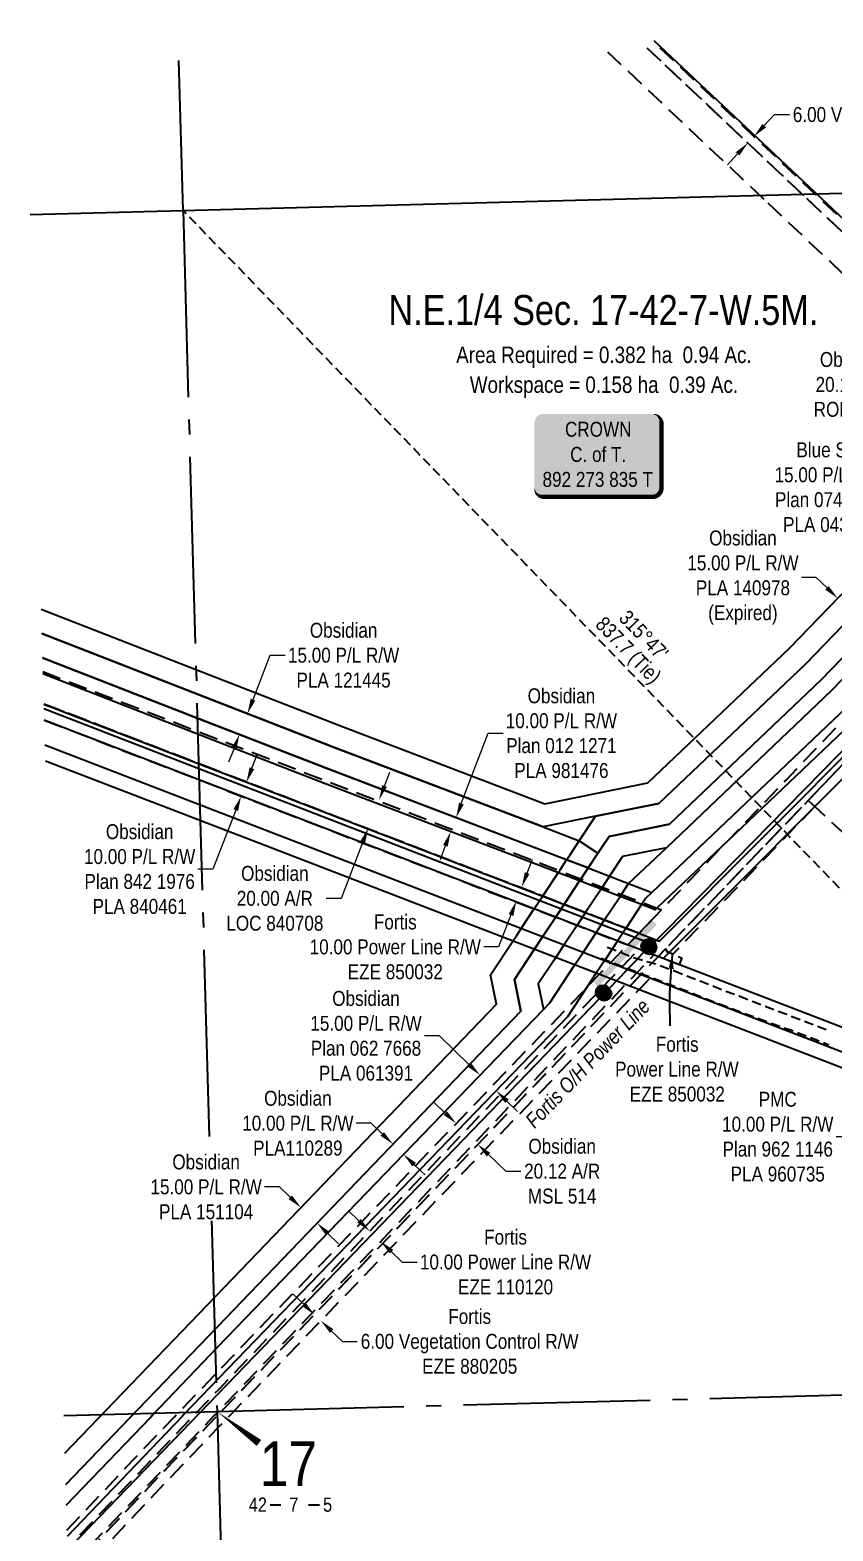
# Model space of a CAD drawing. Extents: x 633209 to 644713, y 5826006 to 5832721.
# Drawn here: x 637097 to 637635, y 5831600 to 5832605 of the extents above; entities that cross this region are included whole.
import ezdxf
from ezdxf.enums import TextEntityAlignment as Align

# ---------------------------------------------------------------- set-up
doc = ezdxf.new("R2010")
doc.units = 0
doc.header["$LTSCALE"] = 5
doc.header["$PDSIZE"] = 0.5
for name, pattern in [('foc-ACCESSROAD', [3.75, 2.5, -1.25]), ('foc-FLOWLINE', [3.75, 2.5, -1.25]), ('foc-QUARTERLINE', [33, 25, -3, 2, -3]), ('foc-TIELINE', [1.875, 1.25, -0.625]), ('POWERLINE5', [7.8, 2.4, -0.6, 0.6, -0.6, 0.6, -0.6, 2.4]), ('UG_PIPE', [1.875, 1.25, -0.625])]:
    doc.linetypes.add(name, pattern=pattern)
doc.layers.get('Defpoints').update_dxf_attribs({"color": 9})
for name, color, linetype in [('10', 1, 'Continuous'), ('9', 3, 'Continuous'), ('AS-OWNER', 7, 'Continuous'), ('AS-PIPE-UG', 44, 'UG_PIPE'), ('AS-POWER', 104, 'foc-POWER'), ('AS-POWER-EXISTING', 72, 'POWERLINE5'), ('AS-ROADS', 254, 'Continuous'), ('C-AR', 13, 'foc-ACCESSROAD'), ('C-RW', 13, 'Continuous'), ('C-SYMBOL', 7, 'Continuous'), ('F-EZE', 190, 'foc-FLOWLINE'), ('F-RW', 190, 'Continuous'), ('F-WS', 190, 'foc-ACCESSROAD'), ('L-AREAREQUIRED', 7, 'Continuous'), ('L-AREAWORK', 5, 'Continuous'), ('L-BD', 7, 'Continuous'), ('L-QSEC', 8, 'foc-QUARTERLINE'), ('L-SEC', 7, 'Continuous'), ('L-SECLBL', 7, 'Continuous'), ('L-TIE', 7, 'foc-TIELINE')]:
    doc.layers.add(name, color=color, linetype=linetype)
for name, color, linetype, lineweight in [('C-AR-T', 13, 'Continuous', 9), ('C-RW-T', 13, 'Continuous', 9), ('F-EZE-T', 190, 'Continuous', 9), ('F-RW-T', 190, 'Continuous', 9)]:
    doc.layers.add(name, color=color, linetype=linetype, lineweight=lineweight)
doc.styles.add('100L', font='ARIALN.TTF', dxfattribs={"height": 11})
doc.styles.add('175L', font='ARIALN.TTF', dxfattribs={"height": 20})
doc.styles.add('80', font='ARIALN.TTF', dxfattribs={"height": 10})
doc.styles.add('80CG', font='ARIALN.TTF', dxfattribs={"height": 10})
doc.styles.add('80L', font='ARIALN.TTF', dxfattribs={"height": 10})
doc.styles.add('foc-LtypeFont', font='ARIALN.TTF', dxfattribs={"height": 7.35})
doc.styles.add('SIMPLEX', font='ARIALN.TTF')
doc.linetypes.add('foc-POWER', pattern='A,6,-1,["P",foc-LtypeFont,S=0.2,R=0,X=-0.625,Y=-0.75],-1.24,4', length=12.24)
doc.dimstyles.new('Compass 5 000', dxfattribs={"dimscale": 5, "dimtxt": 9, "dimasz": 2, "dimexe": 0.2, "dimexo": 0.0625, "dimgap": 0.5, "dimtad": 0, "dimtih": 1, "dimtoh": 1, "dimzin": 0, "dimdsep": 46, "dimtxsty": '80CG', "dimcen": 0.1, "dimse1": 1, "dimse2": 1, "dimclrd": 256, "dimclrt": 256, "dimaunit": 1, "dimadec": 4, "dimazin": 0, "dimtfac": 0.06, "dimtofl": 0, "dimtmove": 0, "dimatfit": 1, "dimfxl": 0.2, "dimtolj": 1, "dimtzin": 0, "dimlwd": -1, "dimarcsym": 0})

# ---------------------------------------------------------------- blocks, each defined once
blk = doc.blocks.new('L-SECLBL')
at = {"layer": '9', "color": 7}
for p, q in [((-5.1, -27.8), (-12.3, -27.8)), ((20.7, -27.8), (13.5, -27.8))]:
    blk.add_line(p, q, dxfattribs=at)
at = {"layer": '10', "color": 2, "style": 'SIMPLEX'}
blk.add_attdef('SEC', text='', height=30, dxfattribs=at).set_placement((0, 0), align=Align.MIDDLE)
at = {"layer": '10', "color": 5, "style": '80L'}
blk.add_attdef('TWP', text='', height=9.5, dxfattribs=at).set_placement((-14.4, -27.4), align=Align.MIDDLE_RIGHT)
blk.add_attdef('RGE', text='', height=9.5, dxfattribs=at).set_placement((3.6, -27.4), align=Align.MIDDLE_CENTER)
blk.add_attdef('MER', text='', height=9.5, dxfattribs=at).set_placement((23.2, -27.4), align=Align.MIDDLE_LEFT)
blk = doc.blocks.new('POWERPOLE')
h = blk.add_hatch(color=255)
edge = h.paths.add_edge_path()
edge.add_arc((0, 0), 0.96, 0, 360)
at = {"linetype": 'Continuous'}
for p, q in [((0.68, -0.68), (-0.68, 0.68)), ((-0.68, -0.68), (0.68, 0.68))]:
    blk.add_line(p, q, dxfattribs=at)
blk.add_circle((0, 0), 0.96, dxfattribs=at)
blk = doc.blocks.new('*D391')
at = {"layer": 'C-AR-T', "transparency": 16777216}
for p, q in [((637334.6, 5832098.7), (637338.2, 5832108)), ((637320.1, 5832061.4), (637305.5, 5832023.5)), ((637305.5, 5832023.5), (637295.5, 5832023.5))]:
    blk.add_line(p, q, dxfattribs=at)
for points in [[(637333, 5832099.3), (637336.1, 5832098.1), (637331, 5832089.4)], [(637318.6, 5832062), (637321.7, 5832060.8), (637323.7, 5832070.7)]]:
    blk.add_solid(points, dxfattribs=at)
at = {"layer": 'Defpoints', "color": 0, "transparency": 16777216}
for p in [(637266.1, 5832114.4), (637258.9, 5832095.8), (637331, 5832089.4)]:
    blk.add_point(p, dxfattribs=at)
at = {"layer": 'C-AR-T', "transparency": 16777216, "insert": (637261.2, 5832023.5), "char_height": 10, "attachment_point": 5, "style": '80CG'}
blk.add_mtext('\\A1;Obsidian\\P20.00 A/R\\PLOC 840708', dxfattribs=at)
blk = doc.blocks.new('*D399')
at = {"layer": 'C-AR-T', "transparency": 16777216}
for p, q in [((637375.3, 5831879.8), (637368.1, 5831886.7)), ((637404.2, 5831852), (637415.8, 5831840.9)), ((637415.8, 5831840.9), (637425.8, 5831840.9))]:
    blk.add_line(p, q, dxfattribs=at)
for points in [[(637376.5, 5831881), (637374.2, 5831878.6), (637382.5, 5831872.9)], [(637405.4, 5831853.2), (637403.1, 5831850.8), (637397, 5831858.9)]]:
    blk.add_solid(points, dxfattribs=at)
at = {"layer": 'Defpoints', "color": 0, "transparency": 16777216}
for p in [(637542.1, 5832038.9), (637556.6, 5832025), (637397, 5831858.9)]:
    blk.add_point(p, dxfattribs=at)
at = {"layer": 'C-AR-T', "transparency": 16777216, "insert": (637453.5, 5831840.9), "char_height": 10, "attachment_point": 5, "style": '80CG'}
blk.add_mtext('\\A1;Obsidian\\P20.12 A/R\\PMSL 514', dxfattribs=at)
blk = doc.blocks.new('*D418')
at = {"layer": 'C-AR-T', "transparency": 16777216}
for p, q in [((637721.4, 5832403.8), (637728.3, 5832411.1)), ((637694, 5832374.7), (637687.1, 5832367.4)), ((637687.1, 5832367.4), (637677.1, 5832367.4))]:
    blk.add_line(p, q, dxfattribs=at)
for points in [[(637720.2, 5832405), (637722.6, 5832402.7), (637714.6, 5832396.5)], [(637692.8, 5832375.8), (637695.2, 5832373.5), (637700.8, 5832382)]]:
    blk.add_solid(points, dxfattribs=at)
at = {"layer": 'Defpoints', "color": 0, "transparency": 16777216}
for p in [(637714.9, 5832396.2), (637700.8, 5832382), (637701.2, 5832381.7)]:
    blk.add_point(p, dxfattribs=at)
at = {"layer": 'C-AR-T', "transparency": 16777216, "insert": (637648.6, 5832367.4), "char_height": 10, "attachment_point": 5, "style": '80CG'}
blk.add_mtext('\\A1;Obsidian \\P20.12 A/R\\PROE 8298', dxfattribs=at)
blk = doc.blocks.new('*D463')
at = {"layer": 'C-RW-T', "transparency": 16777216}
for p, q in [((637371.3, 5831931.5), (637361.3, 5831931.5)), ((637391.3, 5831912.2), (637371.3, 5831931.5)), ((637416.5, 5831887.8), (637423.7, 5831880.9))]:
    blk.add_line(p, q, dxfattribs=at)
for points in [[(637392.5, 5831913.4), (637390.2, 5831911), (637398.5, 5831905.2)], [(637417.7, 5831889), (637415.4, 5831886.6), (637409.3, 5831894.8)]]:
    blk.add_solid(points, dxfattribs=at)
at = {"layer": 'Defpoints', "color": 0, "transparency": 16777216}
for p in [(637398.5, 5831905.2), (637283.1, 5831785.6), (637293.9, 5831775.2)]:
    blk.add_point(p, dxfattribs=at)
at = {"layer": 'C-RW-T', "transparency": 16777216, "insert": (637322.2, 5831931.5), "char_height": 10, "attachment_point": 5, "style": '80CG'}
blk.add_mtext('\\A1;Obsidian\\P15.00 P/L R/W\\PPlan 062 7668\\PPLA 061391', dxfattribs=at)
blk = doc.blocks.new('*D467')
at = {"layer": 'C-RW-T', "transparency": 16777216}
for p, q in [((637246.6, 5832156.5), (637258.1, 5832186.2)), ((637258.1, 5832186.2), (637268.1, 5832186.2)), ((637233.9, 5832123.9), (637230.2, 5832114.6))]:
    blk.add_line(p, q, dxfattribs=at)
for points in [[(637245, 5832157.1), (637248.1, 5832155.9), (637242.9, 5832147.2)], [(637232.3, 5832124.5), (637235.4, 5832123.3), (637237.5, 5832133.2)]]:
    blk.add_solid(points, dxfattribs=at)
at = {"layer": 'Defpoints', "color": 0, "transparency": 16777216}
for p in [(637242.9, 5832147.2), (637265.8, 5832138.3), (637260.4, 5832124.3)]:
    blk.add_point(p, dxfattribs=at)
at = {"layer": 'C-RW-T', "transparency": 16777216, "insert": (637307.2, 5832186.2), "char_height": 10, "attachment_point": 5, "style": '80CG'}
blk.add_mtext('\\A1;Obsidian\\P15.00 P/L R/W\\PPLA 121445', dxfattribs=at)
blk = doc.blocks.new('*D468')
at = {"layer": 'C-RW-T', "transparency": 16777216}
for p, q in [((637386, 5832086.9), (637404, 5832134)), ((637404, 5832134), (637414, 5832134)), ((637375.3, 5832058.7), (637371.8, 5832049.4))]:
    blk.add_line(p, q, dxfattribs=at)
for points in [[(637384.5, 5832087.5), (637387.6, 5832086.3), (637382.5, 5832077.5)], [(637373.8, 5832059.3), (637376.9, 5832058.1), (637378.9, 5832068.1)]]:
    blk.add_solid(points, dxfattribs=at)
at = {"layer": 'Defpoints', "color": 0, "transparency": 16777216}
for p in [(637382.5, 5832077.5), (637393.5, 5832073.3), (637389.9, 5832063.9)]:
    blk.add_point(p, dxfattribs=at)
at = {"layer": 'C-RW-T', "transparency": 16777216, "insert": (637453, 5832134), "char_height": 10, "attachment_point": 5, "style": '80CG'}
blk.add_mtext('\\A1;Obsidian\\P10.00 P/L R/W\\PPlan 012 1271\\PPLA 981476', dxfattribs=at)
blk = doc.blocks.new('*D469')
at = {"layer": 'C-RW-T', "transparency": 16777216}
for p, q in [((637245.8, 5832110.6), (637249.4, 5832119.9)), ((637235, 5832082.6), (637219.7, 5832043.1)), ((637219.7, 5832043.1), (637209.7, 5832043.1))]:
    blk.add_line(p, q, dxfattribs=at)
for points in [[(637244.3, 5832111.2), (637247.4, 5832110), (637242.2, 5832101.3)], [(637233.5, 5832083.2), (637236.6, 5832082), (637238.6, 5832091.9)]]:
    blk.add_solid(points, dxfattribs=at)
at = {"layer": 'Defpoints', "color": 0, "transparency": 16777216}
for p in [(637167, 5832130.4), (637163.4, 5832121), (637238.6, 5832091.9)]:
    blk.add_point(p, dxfattribs=at)
at = {"layer": 'C-RW-T', "transparency": 16777216, "insert": (637170.7, 5832043.1), "char_height": 10, "attachment_point": 5, "style": '80CG'}
blk.add_mtext('\\A1;Obsidian\\P10.00 P/L R/W\\PPlan 842 1976\\PPLA 840461', dxfattribs=at)
blk = doc.blocks.new('*D470')
at = {"layer": 'C-RW-T', "transparency": 16777216}
for p, q in [((637264.3, 5831830.4), (637254.3, 5831830.4)), ((637271.5, 5831823.5), (637264.3, 5831830.4)), ((637296.7, 5831799.2), (637303.9, 5831792.3))]:
    blk.add_line(p, q, dxfattribs=at)
for points in [[(637272.6, 5831824.7), (637270.3, 5831822.3), (637278.7, 5831816.6)], [(637297.8, 5831800.4), (637295.5, 5831798), (637289.5, 5831806.2)]]:
    blk.add_solid(points, dxfattribs=at)
at = {"layer": 'Defpoints', "color": 0, "transparency": 16777216}
for p in [(637278, 5831815.9), (637278.7, 5831816.6), (637288.8, 5831805.5)]:
    blk.add_point(p, dxfattribs=at)
at = {"layer": 'C-RW-T', "transparency": 16777216, "insert": (637215.2, 5831830.4), "char_height": 10, "attachment_point": 5, "style": '80CG', "bg_fill": 3, "box_fill_scale": 1.1, "bg_fill_color": 256, "bg_fill_true_color": 13158600, "bg_fill_transparency": 0}
blk.add_mtext('\\A1;Obsidian\\P15.00 P/L R/W\\PPLA 151104', dxfattribs=at)
blk = doc.blocks.new('*D471')
at = {"layer": 'C-RW-T', "transparency": 16777216}
for p, q in [((637325.7, 5831873), (637315.7, 5831873)), ((637333.1, 5831865.9), (637325.7, 5831873)), ((637354.5, 5831845.3), (637361.7, 5831838.4))]:
    blk.add_line(p, q, dxfattribs=at)
for points in [[(637334.2, 5831867.1), (637331.9, 5831864.7), (637340.3, 5831859)], [(637355.7, 5831846.5), (637353.3, 5831844.1), (637347.3, 5831852.2)]]:
    blk.add_solid(points, dxfattribs=at)
at = {"layer": 'Defpoints', "color": 0, "transparency": 16777216}
for p in [(637340.3, 5831859), (637316.5, 5831834.3), (637323.5, 5831827.5)]:
    blk.add_point(p, dxfattribs=at)
at = {"layer": 'C-RW-T', "transparency": 16777216, "insert": (637276.6, 5831873), "char_height": 10, "attachment_point": 5, "style": '80CG'}
blk.add_mtext('\\A1;Obsidian\\P10.00 P/L R/W\\PPLA110289', dxfattribs=at)
blk = doc.blocks.new('*D500')
at = {"layer": 'Defpoints', "color": 0, "transparency": 16777216}
for p in [(637334.1, 5831810.7), (637341.3, 5831803.8), (637332, 5831794)]:
    blk.add_point(p, dxfattribs=at)
at = {"layer": 'F-EZE-T', "transparency": 16777216}
for p, q in [((637317.5, 5831807.8), (637310.3, 5831814.7)), ((637339.2, 5831787), (637346.4, 5831780.1)), ((637346.4, 5831780.1), (637356.4, 5831780.1))]:
    blk.add_line(p, q, dxfattribs=at)
for points in [[(637318.7, 5831809), (637316.4, 5831806.5), (637324.7, 5831800.8)], [(637340.4, 5831788.3), (637338.1, 5831785.8), (637332, 5831794)]]:
    blk.add_solid(points, dxfattribs=at)
at = {"layer": 'F-EZE-T', "transparency": 16777216, "insert": (637415.6, 5831780.1), "char_height": 10, "attachment_point": 5, "style": '80CG'}
blk.add_mtext('\\A1;Fortis\\P10.00 Power Line R/W\\PEZE 110120', dxfattribs=at)
blk = doc.blocks.new('*D502')
at = {"layer": 'Defpoints', "color": 0, "transparency": 16777216}
for p in [(637288.9, 5832084.2), (637285.3, 5832074.8), (637422.8, 5832021.7)]:
    blk.add_point(p, dxfattribs=at)
at = {"layer": 'F-EZE-T', "transparency": 16777216}
for p, q in [((637430, 5832040.4), (637433.6, 5832049.7)), ((637419.2, 5832012.4), (637411, 5831991)), ((637411, 5831991), (637401, 5831991))]:
    blk.add_line(p, q, dxfattribs=at)
for points in [[(637428.5, 5832041), (637431.6, 5832039.8), (637426.4, 5832031)], [(637417.7, 5832013), (637420.8, 5832011.7), (637422.8, 5832021.7)]]:
    blk.add_solid(points, dxfattribs=at)
at = {"layer": 'F-EZE-T', "transparency": 16777216, "insert": (637341.8, 5831991), "char_height": 10, "attachment_point": 5, "style": '80CG'}
blk.add_mtext('\\A1;Fortis\\P10.00 Power Line R/W\\PEZE 850032', dxfattribs=at)
blk = doc.blocks.new('*D506')
at = {"layer": 'Defpoints', "color": 0, "transparency": 16777216}
for p in [(637289.9, 5831747.3), (637292, 5831740.9), (637294.2, 5831743.2)]:
    blk.add_point(p, dxfattribs=at)
at = {"layer": 'F-EZE-T', "transparency": 16777216}
for p, q in [((637280.5, 5831751.9), (637273.2, 5831758.9)), ((637299.2, 5831733.9), (637306.4, 5831727)), ((637306.4, 5831727), (637316.4, 5831727))]:
    blk.add_line(p, q, dxfattribs=at)
for points in [[(637281.6, 5831753.1), (637279.3, 5831750.7), (637287.7, 5831745)], [(637300.4, 5831735.1), (637298.1, 5831732.7), (637292, 5831740.9)]]:
    blk.add_solid(points, dxfattribs=at)
at = {"layer": 'F-EZE-T', "transparency": 16777216, "insert": (637391.6, 5831727), "char_height": 10, "attachment_point": 5, "style": '80CG'}
blk.add_mtext('\\A1;Fortis\\P6.00 Vegetation Control R/W\\PEZE 880205', dxfattribs=at)
blk = doc.blocks.new('*D513')
at = {"layer": 'Defpoints', "color": 0, "transparency": 16777216}
for p in [(637575.6, 5832531), (637579.7, 5832535.4), (637581.9, 5832533.4)]:
    blk.add_point(p, dxfattribs=at)
at = {"layer": 'F-EZE-T', "transparency": 16777216}
for p, q in [((637588.7, 5832540.7), (637595.6, 5832548)), ((637595.6, 5832548), (637605.6, 5832548)), ((637570.9, 5832521.7), (637564.1, 5832514.5))]:
    blk.add_line(p, q, dxfattribs=at)
for points in [[(637587.5, 5832541.8), (637590, 5832539.5), (637581.9, 5832533.4)], [(637569.7, 5832522.9), (637572.1, 5832520.6), (637577.8, 5832529)]]:
    blk.add_solid(points, dxfattribs=at)
at = {"layer": 'F-EZE-T', "transparency": 16777216, "insert": (637680.8, 5832548), "char_height": 10, "attachment_point": 5, "style": '80CG'}
blk.add_mtext('\\A1;Fortis\\P6.00 Vegetation Control R/W\\PEZE 880205', dxfattribs=at)
blk = doc.blocks.new('*D530')
at = {"layer": 'Defpoints', "color": 0, "transparency": 16777216}
for p in [(637769.6, 5832212.5), (637744.8, 5832208.6), (637755.5, 5832198.1)]:
    blk.add_point(p, dxfattribs=at)
at = {"layer": 'F-RW-T', "transparency": 16777216}
for p, q in [((637682, 5832298.6), (637672, 5832298.6)), ((637751.8, 5832230), (637682, 5832298.6)), ((637776.8, 5832205.5), (637783.9, 5832198.5))]:
    blk.add_line(p, q, dxfattribs=at)
for points in [[(637753, 5832231.2), (637750.6, 5832228.8), (637758.9, 5832223)], [(637777.9, 5832206.7), (637775.6, 5832204.3), (637769.6, 5832212.5)]]:
    blk.add_solid(points, dxfattribs=at)
at = {"layer": 'F-RW-T', "transparency": 16777216, "insert": (637632.9, 5832298.6), "char_height": 10, "attachment_point": 5, "style": '80CG'}
blk.add_mtext('\\A1;Blue Sky\\P15.00 P/L R/W\\PPlan 074 1098\\PPLA 043993', dxfattribs=at)
blk = doc.blocks.new('*D533')
at = {"layer": 'Defpoints', "color": 0, "transparency": 16777216}
for p in [(637612.2, 5831931.8), (637608.6, 5831922.5), (637661.5, 5831902.1)]:
    blk.add_point(p, dxfattribs=at)
at = {"layer": 'F-RW-T', "transparency": 16777216}
for p, q in [((637668.7, 5831920.8), (637672.3, 5831930.1)), ((637657.9, 5831892.8), (637646.8, 5831864)), ((637646.8, 5831864), (637636.8, 5831864))]:
    blk.add_line(p, q, dxfattribs=at)
for points in [[(637667.2, 5831921.4), (637670.3, 5831920.2), (637665.1, 5831911.4)], [(637656.4, 5831893.4), (637659.5, 5831892.2), (637661.5, 5831902.1)]]:
    blk.add_solid(points, dxfattribs=at)
at = {"layer": 'F-RW-T', "transparency": 16777216, "insert": (637597.8, 5831864), "char_height": 10, "attachment_point": 5, "style": '80CG'}
blk.add_mtext('\\A1;PMC\\P10.00 P/L R/W\\PPlan 962 1146\\PPLA 960735', dxfattribs=at)
blk = doc.blocks.new('*U383')
h = blk.add_hatch(color=255)
edge = h.paths.add_edge_path()
edge.add_line((-36.5, -28.5), (36.5, -28.5))
edge.add_arc((36.5, -22.5), 6, 270, 360)
edge.add_line((42.5, -22.5), (42.5, 21))
edge.add_arc((36.5, 21), 6, 0, 90)
edge.add_line((36.5, 27), (-36.5, 27))
edge.add_arc((-36.5, 21), 6, 90, 180)
edge.add_line((-42.5, 21), (-42.5, -22.5))
edge.add_arc((-36.5, -22.5), 6, 180, 270)
at = {"color": 14, "flags": 128}
blk.add_lwpolyline([(-36.5, -28.5, 3, 3, 0), (36.5, -28.5, 3, 3, 0.414214), (42.5, -22.5, 3, 3, 0), (42.5, 21, 3, 0, 0.414214), (36.5, 27, 0, 0, 0), (-36.5, 27, 0, 0, 0.414214), (-42.5, 21, 0, 0, 0), (-42.5, -22.5, 0, 3, 0.414214)], format="xyseb", close=True, dxfattribs=at)
at = {"color": 14, "style": '80'}
blk.add_attdef('ENTER_TEXT_001', (-26.8, -4.9), '', height=10, dxfattribs=at)
blk = doc.blocks.new('*D557')
at = {"layer": 'C-RW-T', "transparency": 16777216}
for p, q in [((637623.6, 5832238.2), (637613.6, 5832238.2)), ((637630.8, 5832231.3), (637623.6, 5832238.2)), ((637656, 5832206.9), (637663.1, 5832200))]:
    blk.add_line(p, q, dxfattribs=at)
for points in [[(637631.9, 5832232.5), (637629.6, 5832230.1), (637638, 5832224.3)], [(637657.1, 5832208.1), (637654.8, 5832205.7), (637648.8, 5832213.9)]]:
    blk.add_solid(points, dxfattribs=at)
at = {"layer": 'Defpoints', "color": 0, "transparency": 16777216}
for p in [(637638, 5832224.3), (637625.1, 5832211), (637635.9, 5832200.5)]:
    blk.add_point(p, dxfattribs=at)
at = {"layer": 'C-RW-T', "transparency": 16777216, "insert": (637574.5, 5832238.2), "char_height": 10, "attachment_point": 5, "style": '80CG'}
blk.add_mtext('\\A1;Obsidian\\P15.00 P/L R/W\\PPLA 140978\\P(Expired)', dxfattribs=at)

msp = doc.modelspace()

# ---------------------------------------------------------------- hatches: boundary and pattern name
at = {"layer": 'AS-ROADS'}
h = msp.add_hatch(color=256, dxfattribs=at)
h.dxf.hatch_style = 1
h.paths.add_polyline_path([(637474.687, 5831967.102), (637513.923, 5832008.694), (637516.831, 5832005.95), (637477.595, 5831964.358)])

# ---------------------------------------------------------------- linework, layer by layer
at = {"layer": 'AS-PIPE-UG', "flags": 128}
for points in [[(637483.727, 5831990.82), (637491.43, 5831987.899), (637500.091, 5831984.388), (637509.112, 5831981.691), (637517.816, 5831979.153), (637528.233, 5831975.147)], [(637479.506, 5831983.561), (637496.337, 5831977.088), (637515.346, 5831969.913), (637531.513, 5831963.66), (637546.926, 5831957.519), (637563.463, 5831951.204), (637577.579, 5831945.838), (637592.272, 5831940.426), (637607.624, 5831935.052), (637621.48, 5831929.777), (637632.021, 5831925.574)], [(637528.164, 5831975.174), (637546.336, 5831968.061), (637558.175, 5831963.38), (637571.87, 5831958.217), (637581.247, 5831954.528), (637588.915, 5831951.566), (637603.258, 5831946.142), (637616.909, 5831940.943), (637631.281, 5831935.426)]]:
    msp.add_lwpolyline(points, dxfattribs=at)
at = {"layer": 'AS-POWER', "flags": 128}
for points in [[(637514.908, 5832597.607), (637784.732, 5832343.359), (637797.325, 5832336.213)], [(637119.513, 5831584.504), (637497.195, 5831975.896), (637497.339, 5831976.097), (637503.22, 5831982.11), (637508.583, 5831988.094), (637511.853, 5831990.748), (637777.06, 5832260.83)], [(637106.611, 5832150.489), (637513.585, 5831993.176)]]:
    msp.add_lwpolyline(points, dxfattribs=at)
at = {"layer": 'C-AR'}
msp.add_lwpolyline([(637510.362, 5832592.557), (637617.025, 5832492.048), (637764.567, 5832353.024), (637775.468, 5832342.746), (637785.523, 5832333.28), (637787.265, 5832333.315), (637799.537, 5832333.568), (637800.088, 5832313.526), (637779.6, 5832313.01), (637777.893, 5832312.966), (637772.463, 5832318.083), (637761.515, 5832328.38), (637750.611, 5832338.662), (637588.62, 5832491.309), (637481.969, 5832591.806)], dxfattribs=at)
at = {"layer": 'C-AR', "flags": 128}
for points in [[(637122.059, 5831600.704), (637169.563, 5831651.132), (637194.074, 5831676.644), (637223.32, 5831707.086), (637469.829, 5831963.664), (637478.824, 5831973.031), (637486.341, 5831980.857), (637497.755, 5831992.736), (637505.269, 5832000.559), (637520.3, 5832016.204), (637564.294, 5832061.998), (637603.416, 5832102.724), (637686.441, 5832189.734), (637749.271, 5832256.029), (637759.693, 5832267.027), (637796.692, 5832306.068), (637800.193, 5832309.765), (637821.998, 5832332.775), (637832.311, 5832343.656), (637837.805, 5832349.456), (637845.449, 5832357.522), (637984.564, 5832504.323), (638010.176, 5832505.009), (637882.763, 5832367.634), (637873.926, 5832358.308), (637852.437, 5832335.633), (637846.974, 5832329.838), (637836.637, 5832318.96), (637812.285, 5832293.265), (637801.922, 5832282.331), (637800.976, 5832281.332), (637774.272, 5832253.142), (637767.685, 5832246.202), (637763.797, 5832242.106), (637701.004, 5832175.838), (637659.692, 5832132.508), (637618.172, 5832089.027), (637523.049, 5831990.049), (637518.114, 5831984.879), (637506.707, 5831973.004), (637499.191, 5831965.18), (637224.119, 5831678.864), (637222.719, 5831677.406), (637184.078, 5831637.186), (637135.486, 5831585.667)], [(637105.915, 5832175.249), (637280.825, 5832107.877), (637519.931, 5832015.819), (637504.905, 5832000.18), (637273.639, 5832089.219), (637106.524, 5832153.589)]]:
    msp.add_lwpolyline(points, dxfattribs=at)
at = {"layer": 'C-RW'}
for points in [[(637104.739, 5832217.106), (637210.033, 5832176.114), (637305.844, 5832138.813), (637442.008, 5832086.875), (637510.906, 5832100.871), (637605.761, 5832191.009), (637718.281, 5832307.358)], [(637105.197, 5832200.82), (637210.494, 5832159.827), (637300.446, 5832124.807), (637440.728, 5832071.297), (637464.968, 5832062.052), (637475.823, 5832078.428), (637518.12, 5832087.02), (637616.331, 5832180.347), (637728.699, 5832296.539)], [(637728.699, 5832296.539), (637616.331, 5832180.347), (637518.12, 5832087.02), (637475.823, 5832078.428), (637440.728, 5832071.298), (637300.446, 5832124.807), (637210.494, 5832159.827), (637105.197, 5832200.82)], [(637729.1, 5832275.363), (637626.9, 5832169.686), (637525.333, 5832073.17), (637484.901, 5832064.956), (637479.342, 5832056.57), (637477.479, 5832053.758), (637470.958, 5832043.923), (637456.487, 5832049.356), (637295.049, 5832110.801), (637210.955, 5832143.54), (637105.654, 5832184.536)], [(637121.201, 5831631.246), (637164.107, 5831675.847), (637222.486, 5831736.526), (637425.911, 5831947.982), (637421.571, 5831969.318), (637435.291, 5831989.985), (637440.845, 5831998.43), (637449.427, 5832011.396), (637455.09, 5832019.951), (637465.162, 5832035.166), (637466.402, 5832037.038), (637470.958, 5832043.923), (637479.342, 5832056.569), (637484.901, 5832064.956), (637525.333, 5832073.17), (637626.9, 5832169.685), (637729.1, 5832275.363)], [(637121.588, 5831617.484), (637177.88, 5831676.213), (637179.048, 5831677.432), (637222.863, 5831723.224), (637440.966, 5831949.221), (637445.214, 5831953.622), (637462.257, 5831979.402), (637467.927, 5831987.973), (637476.491, 5832000.939), (637482.149, 5832009.492), (637492.28, 5832024.815), (637493.449, 5832026.585), (637497.958, 5832033.404), (637523.268, 5832057.444), (637590.255, 5832121.067), (637633.647, 5832162.295), (637736.382, 5832268.384)], [(637736.382, 5832268.384), (637633.647, 5832162.295), (637590.255, 5832121.067), (637523.268, 5832057.444), (637493.973, 5832051.492), (637485.206, 5832038.268), (637483.577, 5832035.812), (637480.725, 5832031.503), (637479.521, 5832029.685), (637469.415, 5832014.415), (637463.751, 5832005.861), (637455.17, 5831992.897), (637449.498, 5831984.33), (637447.882, 5831981.887), (637437.508, 5831966.218), (637440.966, 5831949.221), (637222.863, 5831723.224), (637179.048, 5831677.432), (637177.88, 5831676.213), (637121.588, 5831617.484)], [(637105.654, 5832184.535), (637210.955, 5832143.54), (637295.049, 5832110.801), (637470.958, 5832043.923), (637485.206, 5832038.268), (637497.958, 5832033.404), (637513.49, 5832027.482), (637644.022, 5832151.432)], [(637651.057, 5832144.329), (637564.294, 5832061.998), (637517.271, 5832017.379), (637515.691, 5832015.879), (637506.635, 5832019.336), (637492.28, 5832024.815), (637479.521, 5832029.685), (637465.162, 5832035.166), (637291.453, 5832101.472), (637211.263, 5832132.691), (637105.959, 5832173.685)], [(637106.524, 5832153.589), (637273.639, 5832089.219), (637518.681, 5831994.876), (637658.572, 5832135.161)], [(637644.022, 5832151.432), (637513.49, 5832027.482), (637509.524, 5832023.706), (637507.769, 5832021.051), (637506.635, 5832019.336), (637496.469, 5832003.959), (637490.81, 5831995.406), (637482.243, 5831982.441), (637476.592, 5831973.894), (637469.829, 5831963.664), (637456.965, 5831944.206), (637223.46, 5831702.151), (637200.36, 5831678.012), (637199.177, 5831676.78), (637122.178, 5831596.46)], [(638029.792, 5831786.635), (637651.002, 5831933.22), (637270.045, 5832079.891), (637106.828, 5832142.759)], [(637665.686, 5832128.139), (637622.558, 5832084.929), (637570.038, 5832032.237), (637525.373, 5831987.431), (637521.164, 5831983.208), (637270.045, 5832079.891), (637106.828, 5832142.759)], [(637107.292, 5832126.254), (637264.569, 5832065.674), (637645.516, 5831919.006), (638030.24, 5831770.226)], [(637120.61, 5831652.279), (637142.737, 5831675.278), (637221.89, 5831757.558), (637409.632, 5831952.71), (637405.623, 5831972.419), (637420.922, 5831995.525), (637422.858, 5831998.45), (637426.51, 5832003.967), (637435.094, 5832016.934), (637440.757, 5832025.49), (637450.793, 5832040.651), (637452.067, 5832042.577), (637456.488, 5832049.369), (637458.562, 5832052.388), (637464.968, 5832062.052), (637477.479, 5832053.758), (637470.958, 5832043.923), (637466.402, 5832037.038), (637465.162, 5832035.166), (637455.09, 5832019.951), (637449.427, 5832011.396), (637440.845, 5831998.43), (637435.318, 5831990.045), (637421.571, 5831969.318), (637425.911, 5831947.982), (637222.486, 5831736.528), (637164.107, 5831675.847), (637121.201, 5831631.246)]]:
    msp.add_lwpolyline(points, dxfattribs=at)
at = {"layer": 'F-EZE', "flags": 128}
for points in [[(637518.876, 5832592.782), (637625.542, 5832492.27), (637768.751, 5832357.331), (637779.677, 5832347.036), (637787.842, 5832339.343), (637793.258, 5832339.481), (637799.368, 5832339.637), (637799.537, 5832333.568), (637787.265, 5832333.315), (637785.523, 5832333.28), (637775.468, 5832342.746), (637764.567, 5832353.024), (637617.025, 5832492.048), (637510.362, 5832592.557)], [(637504.905, 5832000.18), (637273.639, 5832089.219), (637106.524, 5832153.589)], [(637106.828, 5832142.759), (637270.045, 5832079.891), (637497.394, 5831992.36), (637504.07, 5831999.311)], [(637117.414, 5831584.448), (637119.572, 5831585.89), (637206.507, 5831676.975), (637223.664, 5831694.947), (637486.327, 5831970.141), (637493.808, 5831977.98), (637504.787, 5831989.513), (637514.873, 5831985.63), (637503.897, 5831974.088), (637496.417, 5831966.25), (637224.062, 5831680.896), (637221.016, 5831677.709), (637220.675, 5831677.352), (637133.104, 5831585.604)], [(637135.486, 5831585.667), (637184.078, 5831637.186), (637222.719, 5831677.406), (637224.119, 5831678.864), (637499.191, 5831965.18), (637506.318, 5831972.599), (637512.393, 5831970.26), (637505.26, 5831962.832), (637231.262, 5831677.632), (637224.358, 5831670.447), (637188.464, 5831633.086), (637143.921, 5831585.89)]]:
    msp.add_lwpolyline(points, dxfattribs=at)
for points in [[(637622.558, 5832084.929), (637527.555, 5831986.09), (637524.057, 5831987.445), (637522.701, 5831989.687), (637618.172, 5832089.027), (637622.558, 5832084.929)], [(637533.682, 5831983.745), (637531.777, 5831979.116), (637522.267, 5831982.781), (637521.172, 5831983.204), (637517.766, 5831984.516), (637522.701, 5831989.687), (637524.057, 5831987.445), (637525.025, 5831987.068), (637527.556, 5831986.09), (637533.682, 5831983.745)]]:
    msp.add_lwpolyline(points, close=True, dxfattribs=at)
at = {"layer": 'F-RW'}
msp.add_lwpolyline([(637107.292, 5832126.254), (637264.568, 5832065.674), (637645.516, 5831919.006), (637915.585, 5831814.527), (637948.192, 5831828.932), (638029.496, 5831797.454), (638029.792, 5831786.635), (637948.444, 5831818.114), (637915.838, 5831803.71), (637641.917, 5831909.68), (637260.976, 5832056.345), (637107.596, 5832115.424)], dxfattribs=at)
at = {"layer": 'F-WS', "flags": 128}
msp.add_lwpolyline([(637788.128, 5832094.965), (637706.504, 5832007.033), (637622.558, 5832084.929), (637618.172, 5832089.027), (637659.692, 5832132.508), (637701.004, 5832175.838), (637705.394, 5832171.738), (637706.984, 5832170.249), (637715.316, 5832162.561), (637729.393, 5832149.504), (637788.128, 5832094.965)], close=True, dxfattribs=at)
at = {"layer": 'L-QSEC'}
for p, q in [((637199.72, 5832483.913), (637196.821, 5832584.265)), ((637199.72, 5832483.913), (637222.524, 5831680.102)), ((637222.524, 5831680.102), (638032.114, 5831701.585)), ((637119.905, 5831677.379), (637222.524, 5831680.102)), ((637222.524, 5831680.102), (637225.132, 5831588.042))]:
    msp.add_line(p, q, dxfattribs=at)
at = {"layer": 'L-SEC'}
msp.add_line((637097.317, 5832481.247), (638010.176, 5832505.009), dxfattribs=at)
at = {"layer": 'L-SECLBL', "flags": 128}
msp.add_lwpolyline([(637222.524, 5831680.102, 0, 5, 0), (637250.531, 5831659.076, 0, 0, 0)], format="xyseb", dxfattribs=at)
at = {"layer": 'L-TIE'}
msp.add_line((637782.539, 5831882.311), (637199.72, 5832483.913), dxfattribs=at)

# ---------------------------------------------------------------- block references
at = {"layer": 'AS-OWNER'}
ref = msp.add_blockref('*U383', (637477.448, 5832320.689), dxfattribs=at)
ref.add_attrib('ENTER_TEXT_001', 'CROWN', (637455.388, 5832332.462), dxfattribs={"layer": '0', "color": 14, "height": 10, "style": '80'})
ref.add_attrib('ENTER_TEXT_002', 'C. of T.', (637458.884, 5832315.618), dxfattribs={"layer": '0', "color": 14, "height": 10, "style": '80'})
ref.add_attrib('ENTER_TEXT_003', '892 273 835 T', (637440.377, 5832298.91), dxfattribs={"layer": '0', "color": 14, "height": 10, "style": '80'})
at = {"layer": 'AS-POWER-EXISTING', "xscale": 4.9984184, "yscale": 4.9984184, "zscale": 4.9984184}
for p in [(637511.229, 5831991.615), (637511.229, 5831991.615), (637511.853, 5831990.748), (637480.768, 5831960.711), (637480.768, 5831960.711), (637481.631, 5831959.767)]:
    msp.add_blockref('POWERPOLE', p, dxfattribs=at)
at = {"layer": 'L-SECLBL'}
msp.add_blockref('L-SECLBL', (637270.281, 5831645.196), dxfattribs=at).add_auto_attribs({'SEC': '17', 'TWP': '42', 'RGE': '7', 'MER': '5'})

# ---------------------------------------------------------------- texts
at = {"layer": 'AS-POWER', "insert": (637427.899, 5831875.939), "char_height": 9.99684, "attachment_point": 1, "rotation": 46.152754, "style": '175L'}
msp.add_mtext_dynamic_manual_height_columns('{\\fArial Narrow|b0|i1|c0|p34;Fortis O/H Power Line}', width=112.50791, gutter_width=100, heights=[0], dxfattribs=at)
at = {"layer": 'C-SYMBOL', "color": 3, "style": '175L'}
msp.add_text('N.E.1/4 Sec. 17-42-7-W.5M.', height=20, dxfattribs=at).set_placement((637481.091, 5832401.269), align=Align.BOTTOM_CENTER)
at = {"layer": 'F-EZE-T', "insert": (637486.474, 5831930.888), "char_height": 9.99677, "attachment_point": 1, "style": '80L'}
msp.add_mtext_dynamic_manual_height_columns('\\pi29.717;Fortis\\P\\pi2.458;Power Line R/W\\P\\pi12.254;EZE 850032', width=86.66316, gutter_width=50, heights=[0], dxfattribs=at)
at = {"layer": 'L-AREAREQUIRED', "color": 5, "style": '100L'}
msp.add_text('Area Required = 0.382 ha  0.94 Ac.', height=10.99304, dxfattribs=at).set_placement((637481.465, 5832378.484), align=Align.BOTTOM_CENTER)
at = {"layer": 'L-AREAWORK', "color": 5, "style": '100L'}
msp.add_text('Workspace = 0.158 ha  0.39 Ac.', height=10.99304, dxfattribs=at).set_placement((637481.465, 5832358.496), align=Align.BOTTOM_CENTER)
at = {"layer": 'L-BD', "color": 5, "style": '175L'}
for s, height, p in [('837.7 (Tie)', 9.99684, (637497.951, 5832189.72)), ("315°47'", 9.9968, (637508.182, 5832199.632))]:
    msp.add_text(s, height=height, rotation=314.091484, dxfattribs=at).set_placement(p, align=Align.MIDDLE_CENTER)

# ---------------------------------------------------------------- dimensions: what is measured, and where the dimension line sits
at = {"layer": 'C-AR-T'}
dim = msp.add_aligned_dim(p1=(637714.876, 5832396.244), p2=(637701.153, 5832381.664), distance=-0.423, text='Obsidian \\P20.12 A/R\\PROE 8298', dimstyle='Compass 5 000', dxfattribs=at)
dim.commit()
dim.dimension.update_dxf_attribs({"geometry": '*D418', "text_midpoint": (637648.59, 5832367.391)})
for base, p1, p2, angle, text, picture, middle in [((637330.955, 5832089.386), (637258.895, 5832095.775), (637266.108, 5832114.442), 68.873671, 'Obsidian\\P20.00 A/R\\PLOC 840708', '*D391', (637261.2, 5832023.545)), ((637397.036, 5831858.927), (637542.114, 5832038.911), (637556.615, 5832024.975), 316.138113, 'Obsidian\\P20.12 A/R\\PMSL 514', '*D399', (637453.548, 5831840.882))]:
    dim = msp.add_linear_dim(base=base, p1=p1, p2=p2, angle=angle, text=text, dimstyle='Compass 5 000', dxfattribs=at)
    dim.commit()
    dim.dimension.update_dxf_attribs({"geometry": picture, "text_midpoint": middle, "dimtype": 161})
at = {"layer": 'C-RW-T', "color": 3}
dim = msp.add_linear_dim(base=(637637.978, 5832224.322), p1=(637635.853, 5832200.534), p2=(637625.064, 5832210.968), angle=135.95829, text='Obsidian\\P15.00 P/L R/W\\PPLA 140978\\P(Expired)', dimstyle='Compass 5 000', dxfattribs=at)
dim.commit()
dim.dimension.update_dxf_attribs({"geometry": '*D557', "text_midpoint": (637574.515, 5832238.226), "dimtype": 161})
at = {"layer": 'C-RW-T'}
for base, p1, p2, angle, text, picture, middle in [((637242.935, 5832147.197), (637260.393, 5832124.293), (637265.839, 5832138.28), 68.72832, 'Obsidian\\P15.00 P/L R/W\\PPLA 121445', '*D467', (637307.201, 5832186.189)), ((637382.478, 5832077.525), (637389.928, 5832063.884), (637393.52, 5832073.322), 69.162413, 'Obsidian\\P10.00 P/L R/W\\PPlan 012 1271\\PPLA 981476', '*D468', (637453.047, 5832133.966)), ((637238.621, 5832091.938), (637167.023, 5832130.352), (637163.411, 5832121.007), 248.868097, 'Obsidian\\P10.00 P/L R/W\\PPlan 842 1976\\PPLA 840461', '*D469', (637170.661, 5832043.107)), ((637398.51, 5831905.228), (637293.925, 5831775.196), (637283.101, 5831785.642), 136.018318, 'Obsidian\\P15.00 P/L R/W\\PPlan 062 7668\\PPLA 061391', '*D463', (637322.182, 5831931.519))]:
    dim = msp.add_linear_dim(base=base, p1=p1, p2=p2, angle=angle, text=text, dimstyle='Compass 5 000', dxfattribs=at)
    dim.commit()
    dim.dimension.update_dxf_attribs({"geometry": picture, "text_midpoint": middle, "dimtype": 161})
at = {"layer": 'F-EZE-T'}
for p1, p2, distance, text, picture, middle in [((637575.633, 5832531.049), (637579.747, 5832535.42), -2.945, 'Fortis\\P6.00 Vegetation Control R/W\\PEZE 880205', '*D513', (637680.756, 5832547.965)), ((637334.107, 5831810.659), (637341.332, 5831803.763), -13.56, 'Fortis\\P10.00 Power Line R/W\\PEZE 110120', '*D500', (637415.578, 5831780.145))]:
    dim = msp.add_aligned_dim(p1=p1, p2=p2, distance=distance, text=text, dimstyle='Compass 5 000', dxfattribs=at)
    dim.commit()
    dim.dimension.update_dxf_attribs({"geometry": picture, "text_midpoint": middle})
dim = msp.add_linear_dim(base=(637422.821, 5832021.678), p1=(637288.933, 5832084.167), p2=(637285.319, 5832074.815), angle=248.871082, text='Fortis\\P10.00 Power Line R/W\\PEZE 850032', dimstyle='Compass 5 000', dxfattribs=at)
dim.commit()
dim.dimension.update_dxf_attribs({"geometry": '*D502', "text_midpoint": (637341.815, 5831990.976), "dimtype": 161})
at = {"layer": 'F-RW-T'}
for base, p1, p2, angle, text, picture, middle in [((637769.628, 5832212.513), (637744.803, 5832208.635), (637755.497, 5832198.128), 315.50901, 'Blue Sky\\P15.00 P/L R/W\\PPlan 074 1098\\PPLA 043993', '*D530', (637632.907, 5832298.604)), ((637661.548, 5831902.096), (637612.179, 5831931.848), (637608.582, 5831922.519), 248.91371, 'PMC\\P10.00 P/L R/W\\PPlan 962 1146\\PPLA 960735', '*D533', (637597.758, 5831863.962))]:
    dim = msp.add_linear_dim(base=base, p1=p1, p2=p2, angle=angle, text=text, dimstyle='Compass 5 000', dxfattribs=at)
    dim.commit()
    dim.dimension.update_dxf_attribs({"geometry": picture, "text_midpoint": middle, "dimtype": 161})

# ---------------------------------------------------------------- leaders
at = {"layer": 'F-EZE-T', "path_type": 1}
msp.add_leader([(637527.058, 5831986.311), (637525.248, 5831955.875), (637525.667, 5831938.255)], dimstyle='Compass 5 000', override={"dimasz": 2, "dimgap": 0.5, "dimtad": 0}, dxfattribs=at)

# ---------------------------------------------------------------- next in the draw order: dimensions: what is measured, and where the dimension line sits
at = {"layer": 'C-RW-T'}
dim = msp.add_linear_dim(base=(637278.666, 5831816.575), p1=(637288.813, 5831805.472), p2=(637277.996, 5831815.878), angle=136.10867, text='Obsidian\\P15.00 P/L R/W\\PPLA 151104', dimstyle='Compass 5 000', override={"dimtfill": 1}, dxfattribs=at)
dim.commit()
dim.dimension.update_dxf_attribs({"geometry": '*D470', "text_midpoint": (637215.167, 5831830.441), "dimtype": 161})

# ---------------------------------------------------------------- next in the draw order: dimensions: what is measured, and where the dimension line sits
dim = msp.add_linear_dim(base=(637340.285, 5831858.976), p1=(637323.538, 5831827.542), p2=(637316.531, 5831834.283), angle=136.108882, text='Obsidian\\P10.00 P/L R/W\\PPLA110289', dimstyle='Compass 5 000', dxfattribs=at)
dim.commit()
dim.dimension.update_dxf_attribs({"geometry": '*D471', "text_midpoint": (637276.631, 5831872.991), "dimtype": 161})
at = {"layer": 'F-EZE-T'}
dim = msp.add_aligned_dim(p1=(637289.883, 5831747.316), p2=(637294.213, 5831743.157), distance=-3.192, text='Fortis\\P6.00 Vegetation Control R/W\\PEZE 880205', dimstyle='Compass 5 000', dxfattribs=at)
dim.commit()
dim.dimension.update_dxf_attribs({"geometry": '*D506', "text_midpoint": (637391.581, 5831726.999)})

doc.saveas('drawing.dxf')
